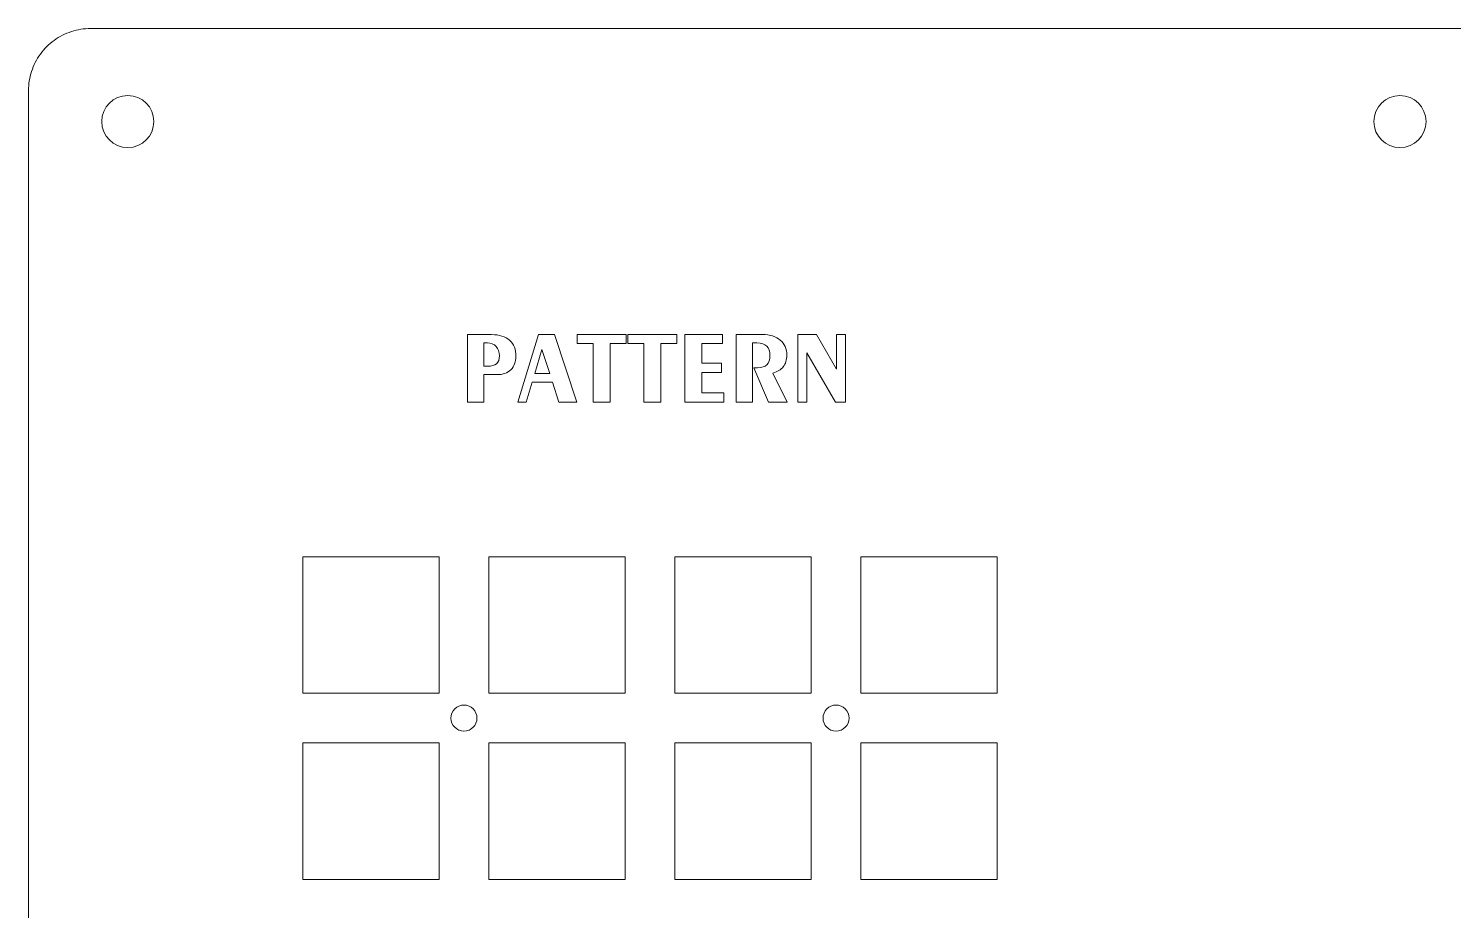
# Model space of a CAD drawing. Header units: millimetres. Extents: x -293 to -72, y 45 to 194.
# Drawn here: x -293.2 to -178.3, y 122.6 to 193.7 of the extents above; entities that cross this region are included whole.
import ezdxf

# ---------------------------------------------------------------- set-up
doc = ezdxf.new("R2010")
doc.units = ezdxf.units.MM
doc.header["$MEASUREMENT"] = 0
doc.layers.add('layer 1', color=7, linetype='Continuous')

msp = doc.modelspace()

# ---------------------------------------------------------------- linework, layer by layer
at = {"layer": 'layer 1', "color": 242, "lineweight": 18}
for points, knots in [([(-288.2346, 193.6658), (-288.2346, 193.6658), (-76.7346, 193.6658), (-76.7346, 193.6658), (-76.7346, 193.6658), (-76.2088, 193.6658), (-75.6896, 193.5835), (-75.1895, 193.4211), (-75.1895, 193.4211), (-74.6895, 193.2586), (-74.221, 193.0199), (-73.7957, 192.7109), (-73.7957, 192.7109), (-73.3703, 192.4018), (-72.9986, 192.0301), (-72.6895, 191.6047), (-72.6895, 191.6047), (-72.3805, 191.1794), (-72.1418, 190.7109), (-71.9793, 190.2109), (-71.9793, 190.2109), (-71.8169, 189.7108), (-71.7346, 189.1916), (-71.7346, 188.6658), (-71.7346, 188.6658), (-71.7346, 188.6658), (-71.7346, 49.6658), (-71.7346, 49.6658), (-71.7346, 49.6658), (-71.7346, 49.1401), (-71.8169, 48.6208), (-71.9793, 48.1207), (-71.9793, 48.1207), (-72.1418, 47.6207), (-72.3805, 47.1522), (-72.6895, 46.7269), (-72.6895, 46.7269), (-72.9986, 46.3015), (-73.3703, 45.9297), (-73.7957, 45.6207), (-73.7957, 45.6207), (-74.221, 45.3117), (-74.6895, 45.073), (-75.1895, 44.9105), (-75.1895, 44.9105), (-75.6896, 44.748), (-76.2088, 44.6658), (-76.7346, 44.6658), (-76.7346, 44.6658), (-76.7346, 44.6658), (-288.2346, 44.6658), (-288.2346, 44.6658), (-288.2346, 44.6658), (-288.7604, 44.6658), (-289.2797, 44.748), (-289.7797, 44.9105), (-289.7797, 44.9105), (-290.2797, 45.073), (-290.7482, 45.3117), (-291.1735, 45.6207), (-291.1735, 45.6207), (-291.5989, 45.9297), (-291.9707, 46.3015), (-292.2797, 46.7269), (-292.2797, 46.7269), (-292.5887, 47.1522), (-292.8274, 47.6207), (-292.9899, 48.1207), (-292.9899, 48.1207), (-293.1524, 48.6208), (-293.2346, 49.1401), (-293.2346, 49.6658), (-293.2346, 49.6658), (-293.2346, 49.6658), (-293.2346, 188.6658), (-293.2346, 188.6658), (-293.2346, 188.6658), (-293.2346, 189.1916), (-293.1524, 189.7108), (-292.9899, 190.2109), (-292.9899, 190.2109), (-292.8274, 190.7109), (-292.5887, 191.1794), (-292.2797, 191.6047), (-292.2797, 191.6047), (-291.9707, 192.0301), (-291.5989, 192.4018), (-291.1735, 192.7109), (-291.1735, 192.7109), (-290.7482, 193.0199), (-290.2797, 193.2586), (-289.7797, 193.4211), (-289.7797, 193.4211), (-289.2797, 193.5835), (-288.7604, 193.6658), (-288.2346, 193.6658)], [0, 0, 0, 0, 0.04, 0.04, 0.04, 0.04, 0.08, 0.08, 0.08, 0.08, 0.12, 0.12, 0.12, 0.12, 0.16, 0.16, 0.16, 0.16, 0.2, 0.2, 0.2, 0.2, 0.24, 0.24, 0.24, 0.24, 0.28, 0.28, 0.28, 0.28, 0.32, 0.32, 0.32, 0.32, 0.36, 0.36, 0.36, 0.36, 0.4, 0.4, 0.4, 0.4, 0.44, 0.44, 0.44, 0.44, 0.48, 0.48, 0.48, 0.48, 0.52, 0.52, 0.52, 0.52, 0.56, 0.56, 0.56, 0.56, 0.6, 0.6, 0.6, 0.6, 0.64, 0.64, 0.64, 0.64, 0.68, 0.68, 0.68, 0.68, 0.72, 0.72, 0.72, 0.72, 0.76, 0.76, 0.76, 0.76, 0.8, 0.8, 0.8, 0.8, 0.84, 0.84, 0.84, 0.84, 0.88, 0.88, 0.88, 0.88, 0.92, 0.92, 0.92, 0.92, 1, 1, 1, 1]), ([(-287.3301, 186.1662), (-287.3301, 187.326), (-286.3899, 188.2662), (-285.2301, 188.2662), (-285.2301, 188.2662), (-284.0703, 188.2662), (-283.1301, 187.326), (-283.1301, 186.1662), (-283.1301, 186.1662), (-283.1301, 185.0064), (-284.0703, 184.0662), (-285.2301, 184.0662), (-285.2301, 184.0662), (-286.3899, 184.0662), (-287.3301, 185.0064), (-287.3301, 186.1662)], [0, 0, 0, 0, 0.2, 0.2, 0.2, 0.2, 0.4, 0.4, 0.4, 0.4, 0.6, 0.6, 0.6, 0.6, 1, 1, 1, 1]), ([(-184.7517, 186.1662), (-184.7517, 187.326), (-183.8115, 188.2662), (-182.6517, 188.2662), (-182.6517, 188.2662), (-181.4919, 188.2662), (-180.5517, 187.326), (-180.5517, 186.1662), (-180.5517, 186.1662), (-180.5517, 185.0064), (-181.4919, 184.0662), (-182.6517, 184.0662), (-182.6517, 184.0662), (-183.8115, 184.0662), (-184.7517, 185.0064), (-184.7517, 186.1662)], [0, 0, 0, 0, 0.2, 0.2, 0.2, 0.2, 0.4, 0.4, 0.4, 0.4, 0.6, 0.6, 0.6, 0.6, 1, 1, 1, 1]), ([(-271.1235, 151.0826), (-271.1235, 151.0826), (-260.1235, 151.0826), (-260.1235, 151.0826), (-260.1235, 151.0826), (-260.1235, 151.0826), (-260.1235, 140.0826), (-260.1235, 140.0826), (-260.1235, 140.0826), (-260.1235, 140.0826), (-271.1235, 140.0826), (-271.1235, 140.0826), (-271.1235, 140.0826), (-271.1235, 140.0826), (-271.1235, 151.0826), (-271.1235, 151.0826)], [0, 0, 0, 0, 0.2, 0.2, 0.2, 0.2, 0.4, 0.4, 0.4, 0.4, 0.6, 0.6, 0.6, 0.6, 1, 1, 1, 1]), ([(-256.1235, 151.0826), (-256.1235, 151.0826), (-245.1235, 151.0826), (-245.1235, 151.0826), (-245.1235, 151.0826), (-245.1235, 151.0826), (-245.1235, 140.0826), (-245.1235, 140.0826), (-245.1235, 140.0826), (-245.1235, 140.0826), (-256.1235, 140.0826), (-256.1235, 140.0826), (-256.1235, 140.0826), (-256.1235, 140.0826), (-256.1235, 151.0826), (-256.1235, 151.0826)], [0, 0, 0, 0, 0.2, 0.2, 0.2, 0.2, 0.4, 0.4, 0.4, 0.4, 0.6, 0.6, 0.6, 0.6, 1, 1, 1, 1]), ([(-241.1235, 151.0826), (-241.1235, 151.0826), (-230.1235, 151.0826), (-230.1235, 151.0826), (-230.1235, 151.0826), (-230.1235, 151.0826), (-230.1235, 140.0826), (-230.1235, 140.0826), (-230.1235, 140.0826), (-230.1235, 140.0826), (-241.1235, 140.0826), (-241.1235, 140.0826), (-241.1235, 140.0826), (-241.1235, 140.0826), (-241.1235, 151.0826), (-241.1235, 151.0826)], [0, 0, 0, 0, 0.2, 0.2, 0.2, 0.2, 0.4, 0.4, 0.4, 0.4, 0.6, 0.6, 0.6, 0.6, 1, 1, 1, 1]), ([(-226.1235, 151.0826), (-226.1235, 151.0826), (-215.1235, 151.0826), (-215.1235, 151.0826), (-215.1235, 151.0826), (-215.1235, 151.0826), (-215.1235, 140.0826), (-215.1235, 140.0826), (-215.1235, 140.0826), (-215.1235, 140.0826), (-226.1235, 140.0826), (-226.1235, 140.0826), (-226.1235, 140.0826), (-226.1235, 140.0826), (-226.1235, 151.0826), (-226.1235, 151.0826)], [0, 0, 0, 0, 0.2, 0.2, 0.2, 0.2, 0.4, 0.4, 0.4, 0.4, 0.6, 0.6, 0.6, 0.6, 1, 1, 1, 1]), ([(-259.1735, 138.0826), (-259.1735, 138.6625), (-258.7034, 139.1326), (-258.1235, 139.1326), (-258.1235, 139.1326), (-257.5436, 139.1326), (-257.0735, 138.6625), (-257.0735, 138.0826), (-257.0735, 138.0826), (-257.0735, 137.5027), (-257.5436, 137.0326), (-258.1235, 137.0326), (-258.1235, 137.0326), (-258.7034, 137.0326), (-259.1735, 137.5027), (-259.1735, 138.0826)], [0, 0, 0, 0, 0.2, 0.2, 0.2, 0.2, 0.4, 0.4, 0.4, 0.4, 0.6, 0.6, 0.6, 0.6, 1, 1, 1, 1]), ([(-229.1735, 138.0826), (-229.1735, 138.6625), (-228.7034, 139.1326), (-228.1235, 139.1326), (-228.1235, 139.1326), (-227.5436, 139.1326), (-227.0735, 138.6625), (-227.0735, 138.0826), (-227.0735, 138.0826), (-227.0735, 137.5027), (-227.5436, 137.0326), (-228.1235, 137.0326), (-228.1235, 137.0326), (-228.7034, 137.0326), (-229.1735, 137.5027), (-229.1735, 138.0826)], [0, 0, 0, 0, 0.2, 0.2, 0.2, 0.2, 0.4, 0.4, 0.4, 0.4, 0.6, 0.6, 0.6, 0.6, 1, 1, 1, 1]), ([(-271.1235, 136.0826), (-271.1235, 136.0826), (-260.1235, 136.0826), (-260.1235, 136.0826), (-260.1235, 136.0826), (-260.1235, 136.0826), (-260.1235, 125.0826), (-260.1235, 125.0826), (-260.1235, 125.0826), (-260.1235, 125.0826), (-271.1235, 125.0826), (-271.1235, 125.0826), (-271.1235, 125.0826), (-271.1235, 125.0826), (-271.1235, 136.0826), (-271.1235, 136.0826)], [0, 0, 0, 0, 0.2, 0.2, 0.2, 0.2, 0.4, 0.4, 0.4, 0.4, 0.6, 0.6, 0.6, 0.6, 1, 1, 1, 1]), ([(-256.1235, 136.0826), (-256.1235, 136.0826), (-245.1235, 136.0826), (-245.1235, 136.0826), (-245.1235, 136.0826), (-245.1235, 136.0826), (-245.1235, 125.0826), (-245.1235, 125.0826), (-245.1235, 125.0826), (-245.1235, 125.0826), (-256.1235, 125.0826), (-256.1235, 125.0826), (-256.1235, 125.0826), (-256.1235, 125.0826), (-256.1235, 136.0826), (-256.1235, 136.0826)], [0, 0, 0, 0, 0.2, 0.2, 0.2, 0.2, 0.4, 0.4, 0.4, 0.4, 0.6, 0.6, 0.6, 0.6, 1, 1, 1, 1]), ([(-241.1235, 136.0826), (-241.1235, 136.0826), (-230.1235, 136.0826), (-230.1235, 136.0826), (-230.1235, 136.0826), (-230.1235, 136.0826), (-230.1235, 125.0826), (-230.1235, 125.0826), (-230.1235, 125.0826), (-230.1235, 125.0826), (-241.1235, 125.0826), (-241.1235, 125.0826), (-241.1235, 125.0826), (-241.1235, 125.0826), (-241.1235, 136.0826), (-241.1235, 136.0826)], [0, 0, 0, 0, 0.2, 0.2, 0.2, 0.2, 0.4, 0.4, 0.4, 0.4, 0.6, 0.6, 0.6, 0.6, 1, 1, 1, 1]), ([(-226.1235, 136.0826), (-226.1235, 136.0826), (-215.1235, 136.0826), (-215.1235, 136.0826), (-215.1235, 136.0826), (-215.1235, 136.0826), (-215.1235, 125.0826), (-215.1235, 125.0826), (-215.1235, 125.0826), (-215.1235, 125.0826), (-226.1235, 125.0826), (-226.1235, 125.0826), (-226.1235, 125.0826), (-226.1235, 125.0826), (-226.1235, 136.0826), (-226.1235, 136.0826)], [0, 0, 0, 0, 0.2, 0.2, 0.2, 0.2, 0.4, 0.4, 0.4, 0.4, 0.6, 0.6, 0.6, 0.6, 1, 1, 1, 1])]:
    msp.add_open_spline(points, degree=3, knots=knots, dxfattribs=at)
at = {"layer": 'layer 1', "color": 251, "lineweight": 18}
for points, knots in [([(-257.8349, 163.5544), (-257.8349, 163.5544), (-257.8349, 168.9947), (-257.8349, 168.9947), (-257.8349, 168.9947), (-257.8349, 168.9947), (-255.8964, 168.9947), (-255.8964, 168.9947), (-255.8964, 168.9947), (-255.2745, 168.9947), (-254.7917, 168.8414), (-254.4481, 168.5349), (-254.4481, 168.5349), (-254.1044, 168.2283), (-253.9326, 167.7984), (-253.9326, 167.245), (-253.9326, 167.245), (-253.9326, 166.792), (-254.0699, 166.4319), (-254.3446, 166.1647), (-254.3446, 166.1647), (-254.6193, 165.8975), (-254.9902, 165.7639), (-255.4572, 165.7639), (-255.4572, 165.7639), (-255.4572, 165.7639), (-256.5136, 165.7639), (-256.5136, 165.7639), (-256.5136, 165.7639), (-256.5136, 165.7639), (-256.5136, 163.5544), (-256.5136, 163.5544), (-256.5136, 163.5544), (-256.5136, 163.5544), (-257.8349, 163.5544), (-257.8349, 163.5544)], [0, 0, 0, 0, 0.1, 0.1, 0.1, 0.1, 0.2, 0.2, 0.2, 0.2, 0.3, 0.3, 0.3, 0.3, 0.4, 0.4, 0.4, 0.4, 0.5, 0.5, 0.5, 0.5, 0.6, 0.6, 0.6, 0.6, 0.7, 0.7, 0.7, 0.7, 0.8, 0.8, 0.8, 0.8, 1, 1, 1, 1]), ([(-253.791, 163.5544), (-253.791, 163.5544), (-252.1248, 168.9947), (-252.1248, 168.9947), (-252.1248, 168.9947), (-252.1248, 168.9947), (-250.8108, 168.9947), (-250.8108, 168.9947), (-250.8108, 168.9947), (-250.8108, 168.9947), (-249.032, 163.5544), (-249.032, 163.5544), (-249.032, 163.5544), (-249.032, 163.5544), (-250.4768, 163.5544), (-250.4768, 163.5544), (-250.4768, 163.5544), (-250.4768, 163.5544), (-250.9886, 165.1617), (-250.9886, 165.1617), (-250.9886, 165.1617), (-250.9886, 165.1617), (-252.6185, 165.1617), (-252.6185, 165.1617), (-252.6185, 165.1617), (-252.6185, 165.1617), (-253.1013, 163.5544), (-253.1013, 163.5544), (-253.1013, 163.5544), (-253.1013, 163.5544), (-253.791, 163.5544), (-253.791, 163.5544)], [0, 0, 0, 0, 0.11111111, 0.11111111, 0.11111111, 0.11111111, 0.22222222, 0.22222222, 0.22222222, 0.22222222, 0.33333333, 0.33333333, 0.33333333, 0.33333333, 0.44444444, 0.44444444, 0.44444444, 0.44444444, 0.55555556, 0.55555556, 0.55555556, 0.55555556, 0.66666667, 0.66666667, 0.66666667, 0.66666667, 0.77777778, 0.77777778, 0.77777778, 0.77777778, 1, 1, 1, 1]), ([(-247.6962, 163.5544), (-247.6962, 163.5544), (-247.6962, 168.2622), (-247.6962, 168.2622), (-247.6962, 168.2622), (-247.6962, 168.2622), (-248.9921, 168.2622), (-248.9921, 168.2622), (-248.9921, 168.2622), (-248.9921, 168.2622), (-248.9921, 168.9947), (-248.9921, 168.9947), (-248.9921, 168.9947), (-248.9921, 168.9947), (-245.0426, 168.9947), (-245.0426, 168.9947), (-245.0426, 168.9947), (-245.0426, 168.9947), (-245.0426, 168.2622), (-245.0426, 168.2622), (-245.0426, 168.2622), (-245.0426, 168.2622), (-246.3349, 168.2622), (-246.3349, 168.2622), (-246.3349, 168.2622), (-246.3349, 168.2622), (-246.3349, 163.5544), (-246.3349, 163.5544), (-246.3349, 163.5544), (-246.3349, 163.5544), (-247.6962, 163.5544), (-247.6962, 163.5544)], [0, 0, 0, 0, 0.11111111, 0.11111111, 0.11111111, 0.11111111, 0.22222222, 0.22222222, 0.22222222, 0.22222222, 0.33333333, 0.33333333, 0.33333333, 0.33333333, 0.44444444, 0.44444444, 0.44444444, 0.44444444, 0.55555556, 0.55555556, 0.55555556, 0.55555556, 0.66666667, 0.66666667, 0.66666667, 0.66666667, 0.77777778, 0.77777778, 0.77777778, 0.77777778, 1, 1, 1, 1]), ([(-243.616, 163.5544), (-243.616, 163.5544), (-243.616, 168.2622), (-243.616, 168.2622), (-243.616, 168.2622), (-243.616, 168.2622), (-244.9119, 168.2622), (-244.9119, 168.2622), (-244.9119, 168.2622), (-244.9119, 168.2622), (-244.9119, 168.9947), (-244.9119, 168.9947), (-244.9119, 168.9947), (-244.9119, 168.9947), (-240.9624, 168.9947), (-240.9624, 168.9947), (-240.9624, 168.9947), (-240.9624, 168.9947), (-240.9624, 168.2622), (-240.9624, 168.2622), (-240.9624, 168.2622), (-240.9624, 168.2622), (-242.2547, 168.2622), (-242.2547, 168.2622), (-242.2547, 168.2622), (-242.2547, 168.2622), (-242.2547, 163.5544), (-242.2547, 163.5544), (-242.2547, 163.5544), (-242.2547, 163.5544), (-243.616, 163.5544), (-243.616, 163.5544)], [0, 0, 0, 0, 0.11111111, 0.11111111, 0.11111111, 0.11111111, 0.22222222, 0.22222222, 0.22222222, 0.22222222, 0.33333333, 0.33333333, 0.33333333, 0.33333333, 0.44444444, 0.44444444, 0.44444444, 0.44444444, 0.55555556, 0.55555556, 0.55555556, 0.55555556, 0.66666667, 0.66666667, 0.66666667, 0.66666667, 0.77777778, 0.77777778, 0.77777778, 0.77777778, 1, 1, 1, 1]), ([(-240.309, 163.5544), (-240.309, 163.5544), (-240.309, 168.9947), (-240.309, 168.9947), (-240.309, 168.9947), (-240.309, 168.9947), (-237.2706, 168.9947), (-237.2706, 168.9947), (-237.2706, 168.9947), (-237.2706, 168.9947), (-237.2706, 168.2622), (-237.2706, 168.2622), (-237.2706, 168.2622), (-237.2706, 168.2622), (-238.9477, 168.2622), (-238.9477, 168.2622), (-238.9477, 168.2622), (-238.9477, 168.2622), (-238.9477, 166.6794), (-238.9477, 166.6794), (-238.9477, 166.6794), (-238.9477, 166.6794), (-237.3578, 166.6794), (-237.3578, 166.6794), (-237.3578, 166.6794), (-237.3578, 166.6794), (-237.3578, 165.947), (-237.3578, 165.947), (-237.3578, 165.947), (-237.3578, 165.947), (-238.9477, 165.947), (-238.9477, 165.947), (-238.9477, 165.947), (-238.9477, 165.947), (-238.9477, 164.2868), (-238.9477, 164.2868), (-238.9477, 164.2868), (-238.9477, 164.2868), (-237.1799, 164.2868), (-237.1799, 164.2868), (-237.1799, 164.2868), (-237.1799, 164.2868), (-237.1799, 163.5544), (-237.1799, 163.5544), (-237.1799, 163.5544), (-237.1799, 163.5544), (-240.309, 163.5544), (-240.309, 163.5544)], [0, 0, 0, 0, 0.07692308, 0.07692308, 0.07692308, 0.07692308, 0.15384615, 0.15384615, 0.15384615, 0.15384615, 0.23076923, 0.23076923, 0.23076923, 0.23076923, 0.30769231, 0.30769231, 0.30769231, 0.30769231, 0.38461538, 0.38461538, 0.38461538, 0.38461538, 0.46153846, 0.46153846, 0.46153846, 0.46153846, 0.53846154, 0.53846154, 0.53846154, 0.53846154, 0.61538462, 0.61538462, 0.61538462, 0.61538462, 0.69230769, 0.69230769, 0.69230769, 0.69230769, 0.76923077, 0.76923077, 0.76923077, 0.76923077, 0.84615385, 0.84615385, 0.84615385, 0.84615385, 1, 1, 1, 1]), ([(-236.1671, 163.5544), (-236.1671, 163.5544), (-236.1671, 168.9947), (-236.1671, 168.9947), (-236.1671, 168.9947), (-236.1671, 168.9947), (-234.0508, 168.9947), (-234.0508, 168.9947), (-234.0508, 168.9947), (-233.4409, 168.9947), (-232.9624, 168.8462), (-232.6151, 168.5491), (-232.6151, 168.5491), (-232.2678, 168.2521), (-232.0942, 167.8459), (-232.0942, 167.3304), (-232.0942, 167.3304), (-232.0942, 166.9534), (-232.1885, 166.6448), (-232.3773, 166.4048), (-232.3773, 166.4048), (-232.5661, 166.1647), (-232.848, 165.9944), (-233.2231, 165.8941), (-233.2231, 165.8941), (-233.2231, 165.8941), (-232.0506, 163.5544), (-232.0506, 163.5544), (-232.0506, 163.5544), (-232.0506, 163.5544), (-233.5716, 163.5544), (-233.5716, 163.5544), (-233.5716, 163.5544), (-233.5716, 163.5544), (-234.755, 166.3213), (-234.755, 166.3213), (-234.755, 166.3213), (-234.755, 166.3213), (-234.4501, 166.3213), (-234.4501, 166.3213), (-234.4501, 166.3213), (-234.1137, 166.3213), (-233.8638, 166.402), (-233.7005, 166.5634), (-233.7005, 166.5634), (-233.5371, 166.7248), (-233.4554, 166.9697), (-233.4554, 167.2979), (-233.4554, 167.2979), (-233.4554, 167.6451), (-233.5401, 167.9021), (-233.7095, 168.069), (-233.7095, 168.069), (-233.879, 168.2358), (-234.1428, 168.3192), (-234.5009, 168.3192), (-234.5009, 168.3192), (-234.5009, 168.3192), (-234.8458, 168.3192), (-234.8458, 168.3192), (-234.8458, 168.3192), (-234.8458, 168.3192), (-234.8458, 163.5544), (-234.8458, 163.5544), (-234.8458, 163.5544), (-234.8458, 163.5544), (-236.1671, 163.5544), (-236.1671, 163.5544)], [0, 0, 0, 0, 0.05555556, 0.05555556, 0.05555556, 0.05555556, 0.11111111, 0.11111111, 0.11111111, 0.11111111, 0.16666667, 0.16666667, 0.16666667, 0.16666667, 0.22222222, 0.22222222, 0.22222222, 0.22222222, 0.27777778, 0.27777778, 0.27777778, 0.27777778, 0.33333333, 0.33333333, 0.33333333, 0.33333333, 0.38888889, 0.38888889, 0.38888889, 0.38888889, 0.44444444, 0.44444444, 0.44444444, 0.44444444, 0.5, 0.5, 0.5, 0.5, 0.55555556, 0.55555556, 0.55555556, 0.55555556, 0.61111111, 0.61111111, 0.61111111, 0.61111111, 0.66666667, 0.66666667, 0.66666667, 0.66666667, 0.72222222, 0.72222222, 0.72222222, 0.72222222, 0.77777778, 0.77777778, 0.77777778, 0.77777778, 0.83333333, 0.83333333, 0.83333333, 0.83333333, 0.88888889, 0.88888889, 0.88888889, 0.88888889, 1, 1, 1, 1]), ([(-231.1939, 163.5544), (-231.1939, 163.5544), (-231.1939, 168.9947), (-231.1939, 168.9947), (-231.1939, 168.9947), (-231.1939, 168.9947), (-229.702, 168.9947), (-229.702, 168.9947), (-229.702, 168.9947), (-229.702, 168.9947), (-228.0939, 166.2115), (-228.0939, 166.2115), (-228.0939, 166.2115), (-228.0939, 166.2115), (-228.0939, 168.9947), (-228.0939, 168.9947), (-228.0939, 168.9947), (-228.0939, 168.9947), (-227.3642, 168.9947), (-227.3642, 168.9947), (-227.3642, 168.9947), (-227.3642, 168.9947), (-227.3642, 163.5544), (-227.3642, 163.5544), (-227.3642, 163.5544), (-227.3642, 163.5544), (-228.1556, 163.5544), (-228.1556, 163.5544), (-228.1556, 163.5544), (-228.1556, 163.5544), (-230.4752, 167.5298), (-230.4752, 167.5298), (-230.4752, 167.5298), (-230.4752, 167.5298), (-230.4752, 163.5544), (-230.4752, 163.5544), (-230.4752, 163.5544), (-230.4752, 163.5544), (-231.1939, 163.5544), (-231.1939, 163.5544)], [0, 0, 0, 0, 0.09090909, 0.09090909, 0.09090909, 0.09090909, 0.18181818, 0.18181818, 0.18181818, 0.18181818, 0.27272727, 0.27272727, 0.27272727, 0.27272727, 0.36363636, 0.36363636, 0.36363636, 0.36363636, 0.45454545, 0.45454545, 0.45454545, 0.45454545, 0.54545455, 0.54545455, 0.54545455, 0.54545455, 0.63636364, 0.63636364, 0.63636364, 0.63636364, 0.72727273, 0.72727273, 0.72727273, 0.72727273, 0.81818182, 0.81818182, 0.81818182, 0.81818182, 1, 1, 1, 1]), ([(-256.5136, 168.3192), (-256.5136, 168.3192), (-256.5136, 166.4393), (-256.5136, 166.4393), (-256.5136, 166.4393), (-256.5136, 166.4393), (-256.2087, 166.4393), (-256.2087, 166.4393), (-256.2087, 166.4393), (-255.8843, 166.4393), (-255.6448, 166.5085), (-255.4899, 166.6468), (-255.4899, 166.6468), (-255.335, 166.7852), (-255.2576, 166.9995), (-255.2576, 167.2898), (-255.2576, 167.2898), (-255.2576, 167.5963), (-255.3477, 167.8445), (-255.528, 168.0344), (-255.528, 168.0344), (-255.7083, 168.2243), (-255.9449, 168.3192), (-256.2377, 168.3192), (-256.2377, 168.3192), (-256.2377, 168.3192), (-256.5136, 168.3192), (-256.5136, 168.3192)], [0, 0, 0, 0, 0.125, 0.125, 0.125, 0.125, 0.25, 0.25, 0.25, 0.25, 0.375, 0.375, 0.375, 0.375, 0.5, 0.5, 0.5, 0.5, 0.625, 0.625, 0.625, 0.625, 0.75, 0.75, 0.75, 0.75, 1, 1, 1, 1]), ([(-252.408, 165.8534), (-252.408, 165.8534), (-251.2101, 165.8534), (-251.2101, 165.8534), (-251.2101, 165.8534), (-251.2101, 165.8534), (-251.8381, 167.8025), (-251.8381, 167.8025), (-251.8381, 167.8025), (-251.8381, 167.8025), (-252.408, 165.8534), (-252.408, 165.8534)], [0, 0, 0, 0, 0.25, 0.25, 0.25, 0.25, 0.5, 0.5, 0.5, 0.5, 1, 1, 1, 1])]:
    msp.add_open_spline(points, degree=3, knots=knots, dxfattribs=at)

doc.saveas('drawing.dxf')
